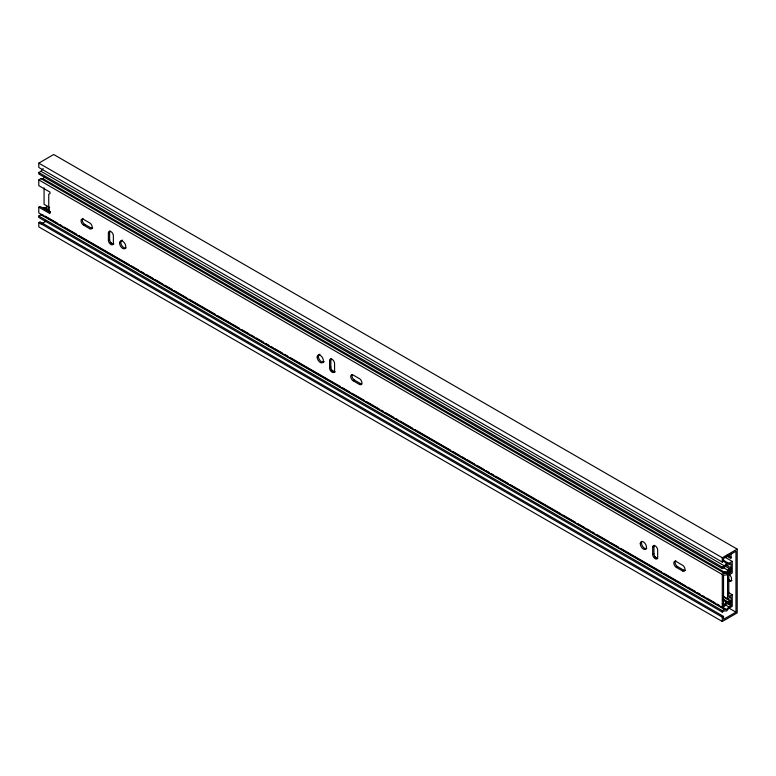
<?xml version="1.0" encoding="UTF-8"?>
<svg xmlns="http://www.w3.org/2000/svg" width="776" height="776" viewBox="0 0 776 776"><rect width="100%" height="100%" fill="white"/><g stroke="black" fill="none" stroke-linecap="round" stroke-linejoin="round"><path stroke-width="1.16" d="M722.32 595.871L727.568 598.897L727.568 574.24L730.982 572.271L730.982 563.58L728.809 564.831L726.637 564.637L724.464 567.343L722.291 568.595L38.8 173.989L38.8 172.544L40.973 171.283L43.146 168.576M38.8 172.544L722.291 567.149L724.464 565.898L726.637 563.192L728.809 563.386L732.234 561.407L732.234 572.998L728.809 574.977L728.809 596.705L732.234 594.736L732.234 606.328L728.809 608.306L726.637 611.003L724.464 610.809L722.291 612.07L38.8 217.464L38.8 216.009L40.973 214.758L43.146 214.952M40.973 214.758L724.464 609.364L726.637 609.558L728.809 606.851L730.982 605.6L730.982 596.899L727.568 598.897M730.982 602.496L728.809 603.747L726.637 603.573L724.464 606.26L722.291 607.521L38.8 212.905L38.8 207.173L49.984 213.623L48.742 210.044L48.742 194.252L49.984 193.534L49.984 192.099L38.8 185.648L38.8 179.906L40.973 178.645L43.146 178.829L44.601 177.035M40.973 178.645L724.464 573.26L726.637 573.435L728.809 570.748L730.982 569.487L724.687 565.85M730.982 570.923L728.809 572.184L726.637 574.87L723.533 575.229L723.533 605.367L726.637 602.137L728.809 602.312L730.982 601.06L722.592 596.21M38.8 163.125L53.709 154.511L737.2 549.117L737.2 612.875L722.291 621.489L38.8 226.883L38.8 222.528L40.042 221.82L723.533 616.425L723.533 619.326L735.958 612.148L735.958 551.29L723.533 558.458L723.533 561.358L722.291 562.076L38.8 167.47L38.8 163.125L722.291 557.731L737.2 549.117M38.8 207.173L40.042 206.455L50.207 212.323M50.498 211.77L43.146 207.531L45.328 207.706L47.501 206.455L49.596 207.667M41.08 224.119L46.259 221.121M83.536 225.108L89.754 228.697A3.511 2.027 60 0 0 92.237 227.261A3.511 2.027 60 0 0 89.754 222.954L83.536 219.365A3.511 2.027 60 0 0 81.053 220.801A3.511 2.027 60 0 0 83.536 225.108L84.778 224.39L90.996 227.979A3.511 2.027 60 0 0 92.751 228.154M89.754 228.697L90.996 227.979M108.388 232.994A3.511 2.027 60 0 1 110.881 231.558A3.511 2.027 60 0 1 113.364 235.865L113.364 243.043A3.511 2.027 60 0 1 110.881 244.479A3.511 2.027 60 0 1 108.388 240.172L108.388 232.994L109.629 232.276A3.511 2.027 60 0 1 109.969 231.035M108.388 240.172L109.629 239.454L109.629 232.276M329.596 360.704A3.511 2.027 60 0 1 332.079 359.269A3.511 2.027 60 0 1 334.563 363.575L334.563 370.753A3.511 2.027 60 0 1 332.079 372.189A3.511 2.027 60 0 1 329.596 367.882L329.596 360.704L330.838 359.986A3.511 2.027 60 0 1 331.168 358.745M329.596 367.882L330.838 367.164L330.838 359.986M353.206 380.793L359.414 384.382A3.511 2.027 60 0 0 361.907 382.946A3.511 2.027 60 0 0 359.414 378.639L353.206 375.06A3.511 2.027 60 0 0 350.723 376.496A3.511 2.027 60 0 0 353.206 380.793L354.448 380.075L360.656 383.664A3.511 2.027 60 0 0 361.907 384.004M359.414 384.382L360.656 383.664M652.694 547.245A3.511 2.027 60 0 1 655.177 545.819A3.511 2.027 60 0 1 657.67 550.116L657.67 557.294A3.511 2.027 60 0 1 655.177 558.73A3.511 2.027 60 0 1 652.694 554.423L652.694 547.245L653.935 546.527A3.511 2.027 60 0 1 654.275 545.285M652.694 554.423L653.935 553.705L653.935 546.527M676.303 567.343L682.521 570.923A3.511 2.027 60 0 0 685.004 569.487A3.511 2.027 60 0 0 682.521 565.19L676.303 561.601A3.511 2.027 60 0 0 673.82 563.037A3.511 2.027 60 0 0 676.303 567.343L677.555 566.625L683.763 570.205A3.511 2.027 60 0 0 685.518 570.379M682.521 570.923L683.763 570.205M722.291 572.94L724.464 571.689L726.637 571.883L728.809 569.177L730.982 567.925L725.735 564.889M38.8 179.906L722.291 574.512L724.464 573.26M722.291 606.269L724.464 605.018L726.637 602.312L728.809 602.506L730.982 601.255L722.592 596.404M38.8 216.009L722.291 610.615L724.464 609.364M38.8 222.528L722.291 617.143L723.533 616.425M727.257 554.976L731.235 557.265M727.005 556.266L730.982 558.565L730.982 553.734M724.881 557.168L732.234 561.407M722.514 559.748L728.809 563.386M722.437 560.767L726.637 563.192M40.973 171.283L724.464 565.898M723.562 567.712L728.809 570.748M43.146 178.829L726.637 573.435M728.033 592.311L732.234 594.736M49.334 207.318L44.077 204.292L44.077 187.85M110.221 242.481L113.374 244.294M330.702 369.774L334.902 372.199M654.071 556.47L657.223 558.283M332.021 370.724L334.126 371.937M47.501 206.639L49.596 207.852M332.021 370.909L334.126 372.121M45.328 207.706L49.528 210.131M722.514 598.674L728.809 602.312M722.437 599.712L726.637 602.137M726.782 603.175L730.982 605.6M725.667 605.038L728.809 606.851M722.359 603.612L724.464 604.824M728.606 607.899L735.958 612.148M45.25 216.164L57.851 223.439M59.946 224.652L62.051 225.864M64.146 227.077L76.746 234.342M78.842 235.555L129.243 264.655M131.338 265.867L138.691 270.106M140.786 271.319L143.938 273.142M146.043 274.355L153.386 278.594M155.491 279.806L162.834 284.055M164.939 285.267L172.291 289.506M174.387 290.719L186.987 297.994M189.082 299.206L215.33 314.358M217.435 315.57L239.483 328.296M241.578 329.509L248.931 333.758M251.026 334.97L254.179 336.784M256.284 337.996L263.627 342.245M265.731 343.458L268.874 345.272M270.979 346.484L273.074 347.696M275.179 348.909L282.532 353.158M284.627 354.37L287.78 356.184M289.875 357.397L340.276 386.496M342.371 387.709L349.724 391.948M351.819 393.16L364.419 400.435M366.524 401.648L379.115 408.923M381.22 410.135L383.315 411.348M385.42 412.56L393.82 417.41M395.915 418.623L398.02 419.826M400.115 421.038L412.716 428.313M414.811 429.526L450.516 450.138M452.612 451.351L459.964 455.59M462.06 456.802L465.212 458.626M467.307 459.838L474.66 464.077M476.755 465.29L484.108 469.538M486.212 470.751L489.355 472.565M491.46 473.777L493.555 474.99M495.66 476.202L508.261 483.477M510.356 484.69L560.757 513.78M562.852 514.992L575.452 522.267M577.548 523.48L584.9 527.728M586.995 528.941L590.148 530.755M592.253 531.967L594.348 533.18M596.453 534.392L609.044 541.667M611.148 542.88L618.501 547.119M620.596 548.331L661.54 571.98M663.645 573.192L685.693 585.919M687.788 587.131L695.141 591.37M697.236 592.583L700.388 594.406M702.493 595.619L704.589 596.831M706.693 598.044L715.084 602.894M717.189 604.106L719.284 605.319M721.389 606.531L726.637 609.558M722.291 557.731L722.291 562.076M722.291 567.149L722.291 568.595M722.291 574.512L722.291 607.521M722.291 610.615L722.291 612.07M722.291 617.143L722.291 621.489M323.068 362.198A4.394 2.541 60 0 1 318.829 358.434A4.394 2.541 60 0 1 319.964 354.195M324.203 361.548A4.394 2.541 60 0 1 323.708 362.004M126.119 247.922A4.394 2.541 60 0 1 121.463 244.876A4.394 2.541 60 0 1 122.375 240.114M354.448 380.075A3.511 2.027 60 0 1 352.294 374.536M677.555 566.625A3.511 2.027 60 0 1 675.256 563.522A3.511 2.027 60 0 1 675.789 560.708M657.67 558.342A3.511 2.027 60 0 1 653.935 553.705M335.077 371.646A3.511 2.027 60 0 1 332.37 370.705A3.511 2.027 60 0 1 330.838 367.164M113.878 243.936A3.511 2.027 60 0 1 111.172 242.995A3.511 2.027 60 0 1 109.629 239.454M646.815 548.545A4.394 2.541 60 0 1 642.732 546.488A4.394 2.541 60 0 1 641.927 541.396M84.778 224.39A3.511 2.027 60 0 1 82.479 221.296A3.511 2.027 60 0 1 83.022 218.473M729.304 574.376A4.365 2.522 60 0 1 730.701 581.127M730.701 581.243A4.365 2.522 60 0 1 728.499 581.04M731.943 580.526A4.365 2.522 60 0 1 728.189 578.935M640.268 543.666A4.394 2.541 60 0 0 644.934 549.457A4.394 2.541 60 0 0 644.934 543.248A4.394 2.541 60 0 0 640.268 543.666M119.572 243.043A4.394 2.541 60 0 0 124.238 248.844A4.394 2.541 60 0 0 124.238 242.626A4.394 2.541 60 0 0 119.572 243.043M317.171 357.125A4.394 2.541 60 0 0 321.827 362.916A4.394 2.541 60 0 0 321.827 356.708A4.394 2.541 60 0 0 317.171 357.125"/></g></svg>
